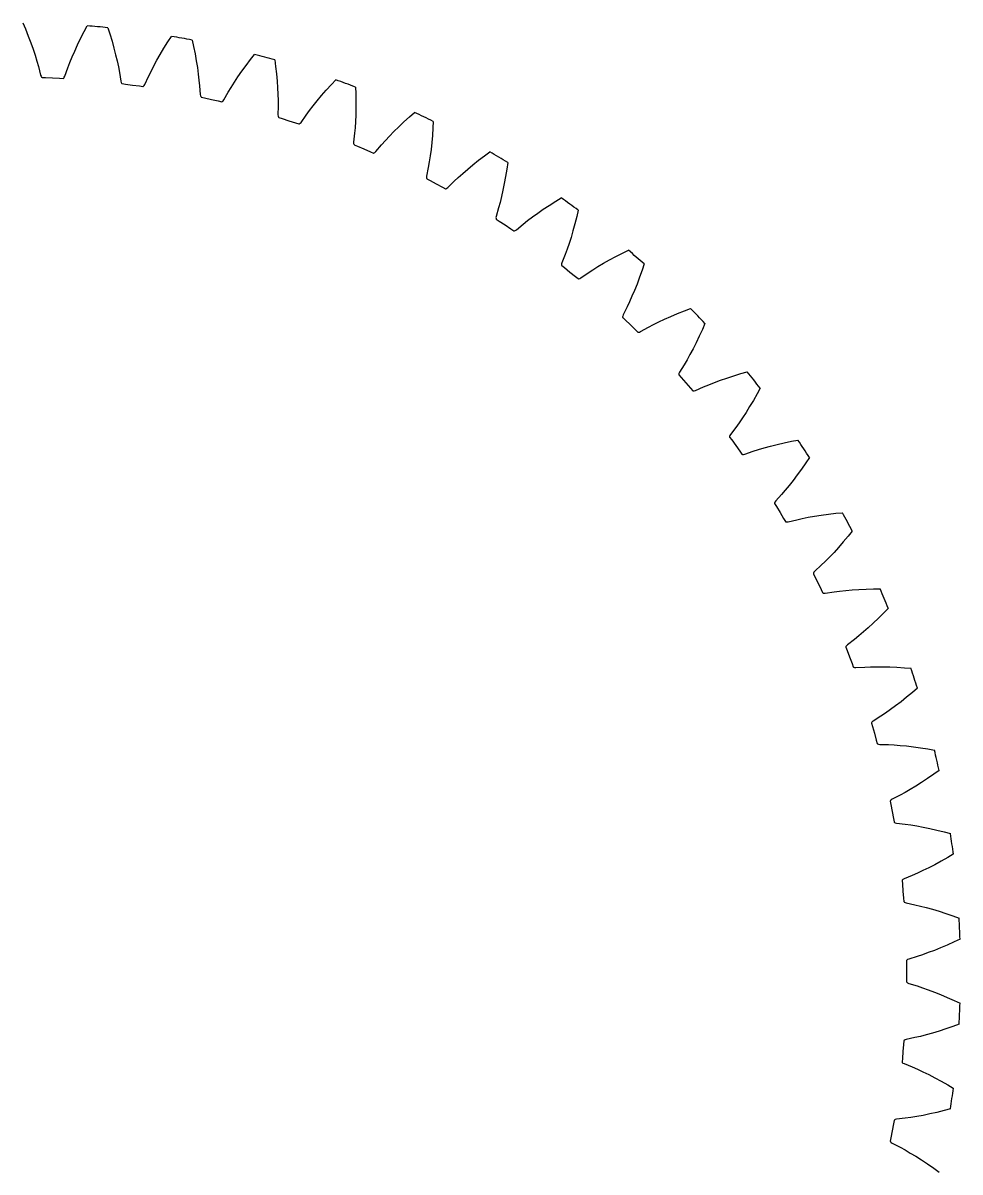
# Model space of a CAD drawing. Extents: x 19 to 91, y -36 to 36.
# Drawn here: x 55.4 to 90.98, y -7.62 to 36 of the extents above; entities that cross this region are included whole.
import ezdxf

# ---------------------------------------------------------------- set-up
doc = ezdxf.new("R2010")
doc.units = 0

msp = doc.modelspace()

# ---------------------------------------------------------------- linework, layer by layer
at = {"layer": 'layer0'}
for p, q in [((55.397, 35.998), (55.493, 35.77)), ((55.493, 35.77), (55.599, 35.503)), ((57.716, 35.67), (57.832, 35.888)), ((58.622, 35.817), (58.697, 35.582)), ((55.599, 35.503), (55.695, 35.248)), ((57.467, 35.168), (57.586, 35.414)), ((57.586, 35.414), (57.716, 35.67)), ((58.697, 35.582), (58.779, 35.307)), ((60.902, 35.283), (61.037, 35.49)), ((61.818, 35.349), (61.872, 35.107)), ((55.695, 35.248), (55.781, 35.005)), ((55.781, 35.005), (55.857, 34.772)), ((57.263, 34.709), (57.36, 34.934)), ((57.36, 34.934), (57.467, 35.168)), ((58.779, 35.307), (58.852, 35.044)), ((58.852, 35.044), (58.915, 34.794)), ((60.61, 34.806), (60.75, 35.04)), ((60.75, 35.04), (60.902, 35.283)), ((61.872, 35.107), (61.929, 34.826)), ((55.857, 34.772), (55.925, 34.551)), ((55.925, 34.551), (55.983, 34.345)), ((57.1, 34.295), (57.176, 34.495)), ((57.176, 34.495), (57.263, 34.709)), ((58.915, 34.794), (58.971, 34.555)), ((58.971, 34.555), (59.018, 34.329)), ((60.365, 34.366), (60.482, 34.582)), ((60.482, 34.582), (60.61, 34.806)), ((61.929, 34.826), (61.978, 34.557)), ((61.978, 34.557), (62.019, 34.303)), ((63.868, 34.383), (64.041, 34.612)), ((64.041, 34.612), (64.194, 34.806)), ((64.959, 34.595), (64.991, 34.35)), ((55.983, 34.345), (56.067, 34.019)), ((56.987, 33.978), (57.1, 34.295)), ((59.018, 34.329), (59.058, 34.119)), ((59.058, 34.119), (59.112, 33.787)), ((60.165, 33.969), (60.26, 34.161)), ((60.26, 34.161), (60.365, 34.366)), ((62.019, 34.303), (62.052, 34.06)), ((62.052, 34.06), (62.079, 33.831)), ((63.56, 33.951), (63.707, 34.163)), ((63.707, 34.163), (63.868, 34.383)), ((64.991, 34.35), (65.023, 34.065)), ((65.023, 34.065), (65.047, 33.793)), ((56.067, 34.019), (56.084, 33.975)), ((56.084, 33.975), (56.104, 33.945)), ((56.104, 33.945), (56.115, 33.937)), ((56.115, 33.937), (56.126, 33.932)), ((56.126, 33.932), (56.257, 33.927)), ((56.257, 33.927), (56.523, 33.916)), ((56.523, 33.916), (56.789, 33.903)), ((56.789, 33.903), (56.92, 33.896)), ((56.92, 33.896), (56.932, 33.9)), ((56.932, 33.9), (56.943, 33.908)), ((56.943, 33.908), (56.965, 33.935)), ((56.965, 33.935), (56.987, 33.978)), ((59.112, 33.787), (59.126, 33.741)), ((59.126, 33.741), (59.143, 33.71)), ((59.143, 33.71), (59.153, 33.7)), ((59.153, 33.7), (59.163, 33.695)), ((59.163, 33.695), (59.293, 33.678)), ((59.293, 33.678), (59.557, 33.643)), ((59.557, 33.643), (59.821, 33.606)), ((59.821, 33.606), (59.951, 33.588)), ((59.951, 33.588), (59.963, 33.59)), ((59.963, 33.59), (59.974, 33.597)), ((59.974, 33.597), (59.999, 33.622)), ((59.999, 33.622), (60.025, 33.663)), ((60.025, 33.663), (60.165, 33.969)), ((62.079, 33.831), (62.1, 33.618)), ((62.1, 33.618), (62.124, 33.282)), ((63.301, 33.552), (63.424, 33.747)), ((63.424, 33.747), (63.56, 33.951)), ((65.047, 33.793), (65.065, 33.536)), ((66.914, 33.45), (67.107, 33.662)), ((67.107, 33.662), (67.277, 33.842)), ((62.124, 33.282), (62.133, 33.235)), ((62.133, 33.235), (62.148, 33.203)), ((62.148, 33.203), (62.157, 33.192)), ((62.157, 33.192), (62.166, 33.186)), ((62.166, 33.186), (62.295, 33.157)), ((62.295, 33.157), (62.555, 33.099)), ((63.022, 33.077), (63.19, 33.369)), ((63.19, 33.369), (63.301, 33.552)), ((65.065, 33.536), (65.077, 33.291)), ((65.077, 33.291), (65.083, 33.06)), ((66.569, 33.047), (66.734, 33.245)), ((66.734, 33.245), (66.914, 33.45)), ((68.02, 33.563), (68.03, 33.316)), ((68.03, 33.316), (68.036, 33.029)), ((62.555, 33.099), (62.814, 33.039)), ((62.814, 33.039), (62.942, 33.009)), ((62.942, 33.009), (62.954, 33.01)), ((62.954, 33.01), (62.966, 33.016)), ((62.966, 33.016), (62.993, 33.039)), ((62.993, 33.039), (63.022, 33.077)), ((65.085, 32.846), (65.079, 32.51)), ((65.083, 33.06), (65.085, 32.846)), ((66.275, 32.673), (66.415, 32.856)), ((66.415, 32.856), (66.569, 33.047)), ((68.036, 32.756), (68.031, 32.498)), ((68.036, 33.029), (68.036, 32.756)), ((65.079, 32.51), (65.084, 32.462)), ((65.084, 32.462), (65.095, 32.428)), ((65.095, 32.428), (65.103, 32.417)), ((65.103, 32.417), (65.112, 32.41)), ((65.112, 32.41), (65.238, 32.37)), ((65.238, 32.37), (65.491, 32.288)), ((65.491, 32.288), (65.744, 32.205)), ((65.955, 32.225), (66.148, 32.5)), ((66.148, 32.5), (66.275, 32.673)), ((68.031, 32.498), (68.021, 32.253)), ((69.864, 32.247), (70.076, 32.441)), ((70.076, 32.441), (70.262, 32.605)), ((65.744, 32.205), (65.869, 32.164)), ((65.869, 32.164), (65.881, 32.165)), ((65.881, 32.165), (65.894, 32.169)), ((65.894, 32.169), (65.922, 32.189)), ((65.922, 32.189), (65.955, 32.225)), ((68.006, 32.023), (67.988, 31.81)), ((68.021, 32.253), (68.006, 32.023)), ((69.314, 31.7), (69.485, 31.877)), ((69.485, 31.877), (69.667, 32.059)), ((69.667, 32.059), (69.864, 32.247)), ((70.964, 32.014), (70.944, 31.727)), ((70.976, 32.261), (70.964, 32.014)), ((67.988, 31.81), (67.952, 31.475)), ((67.952, 31.475), (67.953, 31.427)), ((67.953, 31.427), (67.962, 31.393)), ((69.016, 31.37), (69.158, 31.531)), ((69.158, 31.531), (69.314, 31.7)), ((70.92, 31.456), (70.891, 31.199)), ((70.944, 31.727), (70.92, 31.456)), ((67.962, 31.393), (67.968, 31.381)), ((67.968, 31.381), (67.977, 31.373)), ((67.977, 31.373), (68.098, 31.322)), ((68.098, 31.322), (68.343, 31.218)), ((68.343, 31.218), (68.588, 31.112)), ((68.588, 31.112), (68.708, 31.06)), ((68.708, 31.06), (68.72, 31.06)), ((68.72, 31.06), (68.733, 31.063)), ((68.733, 31.063), (68.764, 31.081)), ((68.764, 31.081), (68.799, 31.113)), ((68.799, 31.113), (69.016, 31.37)), ((70.891, 31.199), (70.859, 30.956)), ((72.923, 30.959), (73.123, 31.106)), ((70.824, 30.728), (70.787, 30.517)), ((70.859, 30.956), (70.824, 30.728)), ((72.284, 30.45), (72.482, 30.615)), ((72.482, 30.615), (72.695, 30.785)), ((72.695, 30.785), (72.923, 30.959)), ((73.804, 30.699), (73.769, 30.454)), ((70.721, 30.188), (70.718, 30.139)), ((70.718, 30.139), (70.723, 30.105)), ((70.787, 30.517), (70.721, 30.188)), ((70.723, 30.105), (70.729, 30.092)), ((71.772, 29.988), (71.927, 30.135)), ((71.927, 30.135), (72.098, 30.289)), ((72.098, 30.289), (72.284, 30.45)), ((73.724, 30.17), (73.675, 29.902)), ((73.769, 30.454), (73.724, 30.17)), ((70.729, 30.092), (70.737, 30.083)), ((70.737, 30.083), (70.853, 30.022)), ((70.853, 30.022), (71.088, 29.896)), ((71.088, 29.896), (71.322, 29.769)), ((71.322, 29.769), (71.437, 29.706)), ((71.437, 29.706), (71.449, 29.705)), ((71.449, 29.705), (71.462, 29.707)), ((71.462, 29.707), (71.495, 29.722)), ((71.495, 29.722), (71.533, 29.751)), ((71.533, 29.751), (71.772, 29.988)), ((73.675, 29.902), (73.624, 29.649)), ((73.57, 29.41), (73.515, 29.186)), ((73.624, 29.649), (73.57, 29.41)), ((75.384, 29.075), (75.626, 29.228)), ((75.626, 29.228), (75.838, 29.356)), ((73.459, 28.979), (73.364, 28.657)), ((73.515, 29.186), (73.459, 28.979)), ((74.944, 28.778), (75.156, 28.925)), ((75.156, 28.925), (75.384, 29.075)), ((76.48, 28.89), (76.424, 28.649)), ((73.364, 28.657), (73.356, 28.609)), ((73.356, 28.609), (73.359, 28.574)), ((73.359, 28.574), (73.363, 28.561)), ((73.363, 28.561), (73.37, 28.552)), ((73.37, 28.552), (73.48, 28.48)), ((73.48, 28.48), (73.703, 28.334)), ((74.133, 28.149), (74.392, 28.364)), ((74.392, 28.364), (74.561, 28.496)), ((74.561, 28.496), (74.745, 28.635)), ((74.745, 28.635), (74.944, 28.778)), ((76.353, 28.371), (76.281, 28.108)), ((76.424, 28.649), (76.353, 28.371)), ((73.703, 28.334), (73.925, 28.186)), ((73.925, 28.186), (74.034, 28.113)), ((74.034, 28.113), (74.045, 28.111)), ((74.045, 28.111), (74.059, 28.112)), ((74.059, 28.112), (74.092, 28.123)), ((74.092, 28.123), (74.133, 28.149)), ((76.281, 28.108), (76.207, 27.86)), ((76.132, 27.627), (76.057, 27.409)), ((76.207, 27.86), (76.132, 27.627)), ((75.983, 27.208), (75.859, 26.895)), ((76.057, 27.409), (75.983, 27.208)), ((77.667, 27.002), (77.908, 27.131)), ((77.908, 27.131), (78.163, 27.262)), ((78.163, 27.262), (78.386, 27.37)), ((75.847, 26.849), (75.846, 26.813)), ((75.846, 26.813), (75.85, 26.8)), ((75.859, 26.895), (75.847, 26.849)), ((75.85, 26.8), (75.856, 26.79)), ((75.856, 26.79), (75.959, 26.709)), ((75.959, 26.709), (76.167, 26.543)), ((76.857, 26.511), (77.036, 26.628)), ((77.036, 26.628), (77.232, 26.75)), ((77.232, 26.75), (77.443, 26.875)), ((77.443, 26.875), (77.667, 27.002)), ((78.906, 26.613), (78.81, 26.342)), ((78.983, 26.848), (78.906, 26.613)), ((76.167, 26.543), (76.375, 26.376)), ((76.375, 26.376), (76.477, 26.294)), ((76.477, 26.294), (76.489, 26.29)), ((76.489, 26.29), (76.502, 26.29)), ((76.502, 26.29), (76.536, 26.299)), ((76.536, 26.299), (76.579, 26.321)), ((76.579, 26.321), (76.857, 26.511)), ((78.81, 26.342), (78.715, 26.087)), ((78.619, 25.847), (78.523, 25.621)), ((78.715, 26.087), (78.619, 25.847)), ((78.429, 25.411), (78.337, 25.218)), ((78.523, 25.621), (78.429, 25.411)), ((78.17, 24.872), (78.166, 24.837)), ((78.186, 24.917), (78.17, 24.872)), ((78.337, 25.218), (78.186, 24.917)), ((79.997, 24.861), (80.248, 24.968)), ((80.248, 24.968), (80.514, 25.075)), ((80.514, 25.075), (80.745, 25.163)), ((78.166, 24.837), (78.168, 24.823)), ((78.168, 24.823), (78.173, 24.813)), ((78.173, 24.813), (78.268, 24.722)), ((78.268, 24.722), (78.462, 24.539)), ((78.462, 24.539), (78.653, 24.354)), ((78.852, 24.28), (79.145, 24.445)), ((79.145, 24.445), (79.334, 24.545)), ((79.334, 24.545), (79.54, 24.649)), ((79.54, 24.649), (79.762, 24.755)), ((79.762, 24.755), (79.997, 24.861)), ((81.293, 24.59), (81.195, 24.363)), ((78.653, 24.354), (78.748, 24.263)), ((78.748, 24.263), (78.759, 24.258)), ((78.759, 24.258), (78.772, 24.257)), ((78.772, 24.257), (78.807, 24.262)), ((78.807, 24.262), (78.852, 24.28)), ((81.076, 24.102), (80.957, 23.856)), ((81.195, 24.363), (81.076, 24.102)), ((80.841, 23.626), (80.725, 23.41)), ((80.957, 23.856), (80.841, 23.626)), ((80.612, 23.209), (80.504, 23.024)), ((80.725, 23.41), (80.612, 23.209)), ((80.306, 22.695), (80.299, 22.66)), ((80.326, 22.739), (80.306, 22.695)), ((80.504, 23.024), (80.326, 22.739)), ((82.384, 22.605), (82.659, 22.687)), ((82.659, 22.687), (82.897, 22.754)), ((80.299, 22.66), (80.3, 22.647)), ((80.3, 22.647), (80.304, 22.635)), ((80.304, 22.635), (80.391, 22.537)), ((80.391, 22.537), (80.567, 22.337)), ((80.567, 22.337), (80.741, 22.136)), ((81.239, 22.182), (81.437, 22.265)), ((81.437, 22.265), (81.651, 22.35)), ((81.651, 22.35), (81.881, 22.436)), ((81.881, 22.436), (82.125, 22.52)), ((82.125, 22.52), (82.384, 22.605)), ((80.741, 22.136), (80.827, 22.036)), ((80.827, 22.036), (80.838, 22.031)), ((80.838, 22.031), (80.851, 22.028)), ((80.851, 22.028), (80.886, 22.031)), ((80.886, 22.031), (80.932, 22.045)), ((80.932, 22.045), (81.239, 22.182)), ((83.273, 21.917), (83.131, 21.667)), ((83.391, 22.134), (83.273, 21.917)), ((82.991, 21.433), (82.855, 21.215)), ((83.131, 21.667), (82.991, 21.433)), ((82.72, 21.01), (82.59, 20.819)), ((82.855, 21.215), (82.72, 21.01)), ((82.465, 20.645), (82.262, 20.377)), ((82.59, 20.819), (82.465, 20.645)), ((82.239, 20.335), (82.228, 20.301)), ((82.228, 20.301), (82.228, 20.288)), ((82.228, 20.288), (82.231, 20.276)), ((82.231, 20.276), (82.309, 20.17)), ((82.262, 20.377), (82.239, 20.335)), ((82.309, 20.17), (82.466, 19.955)), ((84.3, 20.059), (84.581, 20.117)), ((84.581, 20.117), (84.824, 20.162)), ((82.466, 19.955), (82.622, 19.739)), ((82.622, 19.739), (82.699, 19.633)), ((82.699, 19.633), (82.708, 19.626)), ((82.757, 19.622), (82.804, 19.631)), ((82.804, 19.631), (83.122, 19.741)), ((83.122, 19.741), (83.326, 19.806)), ((83.326, 19.806), (83.547, 19.871)), ((83.547, 19.871), (83.784, 19.936)), ((83.784, 19.936), (84.034, 19.998)), ((84.034, 19.998), (84.3, 20.059)), ((82.708, 19.626), (82.722, 19.622)), ((82.722, 19.622), (82.757, 19.622)), ((85.124, 19.294), (84.96, 19.059)), ((85.261, 19.5), (85.124, 19.294)), ((84.8, 18.838), (84.644, 18.632)), ((84.96, 19.059), (84.8, 18.838)), ((84.492, 18.44), (84.345, 18.262)), ((84.644, 18.632), (84.492, 18.44)), ((84.205, 18.1), (83.979, 17.851)), ((84.345, 18.262), (84.205, 18.1)), ((83.938, 17.779), (83.937, 17.765)), ((83.937, 17.765), (83.939, 17.754)), ((83.952, 17.811), (83.938, 17.779)), ((83.939, 17.754), (84.007, 17.641)), ((83.979, 17.851), (83.952, 17.811)), ((84.007, 17.641), (84.144, 17.413)), ((84.144, 17.413), (84.28, 17.184)), ((84.28, 17.184), (84.347, 17.071)), ((84.347, 17.071), (84.356, 17.063)), ((84.356, 17.063), (84.369, 17.058)), ((84.369, 17.058), (84.404, 17.054)), ((84.404, 17.054), (84.452, 17.06)), ((84.452, 17.06), (84.778, 17.141)), ((84.778, 17.141), (84.987, 17.187)), ((84.987, 17.187), (85.214, 17.232)), ((85.214, 17.232), (85.455, 17.275)), ((85.455, 17.275), (85.71, 17.315)), ((85.71, 17.315), (85.98, 17.352)), ((85.98, 17.352), (86.265, 17.384)), ((86.265, 17.384), (86.512, 17.407)), ((86.887, 16.709), (86.732, 16.516)), ((86.548, 16.296), (86.369, 16.091)), ((86.732, 16.516), (86.548, 16.296)), ((86.026, 15.722), (85.864, 15.558)), ((86.195, 15.9), (86.026, 15.722)), ((86.369, 16.091), (86.195, 15.9)), ((85.71, 15.409), (85.463, 15.181)), ((85.864, 15.558), (85.71, 15.409)), ((85.416, 15.113), (85.413, 15.1)), ((85.413, 15.1), (85.414, 15.088)), ((85.414, 15.088), (85.471, 14.97)), ((85.432, 15.144), (85.416, 15.113)), ((85.463, 15.181), (85.432, 15.144)), ((85.471, 14.97), (85.588, 14.73)), ((85.588, 14.73), (85.703, 14.49)), ((85.703, 14.49), (85.759, 14.371)), ((85.863, 14.351), (86.195, 14.402)), ((86.195, 14.402), (86.407, 14.43)), ((86.407, 14.43), (86.637, 14.454)), ((86.637, 14.454), (86.881, 14.476)), ((86.881, 14.476), (87.138, 14.493)), ((87.138, 14.493), (87.411, 14.505)), ((87.411, 14.505), (87.698, 14.512)), ((87.698, 14.512), (87.945, 14.513)), ((85.759, 14.371), (85.768, 14.363)), ((85.768, 14.363), (85.78, 14.357)), ((85.78, 14.357), (85.814, 14.35)), ((85.814, 14.35), (85.863, 14.351)), ((88.085, 13.605), (87.882, 13.403)), ((88.257, 13.783), (88.085, 13.605)), ((87.685, 13.214), (87.495, 13.04)), ((87.882, 13.403), (87.685, 13.214)), ((87.134, 12.729), (86.968, 12.595)), ((87.31, 12.878), (87.134, 12.729)), ((87.495, 13.04), (87.31, 12.878)), ((86.648, 12.326), (86.644, 12.313)), ((86.644, 12.313), (86.644, 12.301)), ((86.644, 12.301), (86.691, 12.178)), ((86.667, 12.356), (86.648, 12.326)), ((86.701, 12.39), (86.667, 12.356)), ((86.968, 12.595), (86.701, 12.39)), ((86.691, 12.178), (86.785, 11.929)), ((86.785, 11.929), (86.878, 11.68)), ((86.878, 11.68), (86.923, 11.556)), ((86.923, 11.556), (86.931, 11.547)), ((86.931, 11.547), (86.943, 11.54)), ((86.943, 11.54), (86.977, 11.53)), ((86.977, 11.53), (87.025, 11.527)), ((87.025, 11.527), (87.36, 11.548)), ((87.36, 11.548), (87.574, 11.556)), ((87.574, 11.556), (87.805, 11.56)), ((87.805, 11.56), (88.05, 11.56)), ((88.05, 11.56), (88.308, 11.553)), ((88.308, 11.553), (88.581, 11.541)), ((88.581, 11.541), (88.867, 11.522)), ((88.867, 11.522), (89.113, 11.501)), ((89.172, 10.585), (88.951, 10.401)), ((89.359, 10.747), (89.172, 10.585)), ((88.533, 10.074), (88.335, 9.93)), ((88.738, 10.231), (88.533, 10.074)), ((88.951, 10.401), (88.738, 10.231)), ((87.968, 9.678), (87.684, 9.498)), ((88.146, 9.797), (87.968, 9.678)), ((88.335, 9.93), (88.146, 9.797)), ((87.62, 9.427), (87.619, 9.415)), ((87.619, 9.415), (87.655, 9.288)), ((87.625, 9.439), (87.62, 9.427)), ((87.647, 9.467), (87.625, 9.439)), ((87.684, 9.498), (87.647, 9.467)), ((87.655, 9.288), (87.727, 9.032)), ((87.727, 9.032), (87.796, 8.775)), ((87.796, 8.775), (87.831, 8.648)), ((87.831, 8.648), (87.838, 8.639)), ((87.838, 8.639), (87.849, 8.63)), ((87.849, 8.63), (87.881, 8.617)), ((87.881, 8.617), (87.929, 8.61)), ((87.929, 8.61), (88.265, 8.601)), ((88.265, 8.601), (88.479, 8.59)), ((88.479, 8.59), (88.709, 8.573)), ((88.709, 8.573), (88.953, 8.55)), ((88.953, 8.55), (89.21, 8.521)), ((89.21, 8.521), (89.48, 8.484)), ((89.48, 8.484), (89.763, 8.44)), ((89.763, 8.44), (90.007, 8.397)), ((89.983, 7.479), (89.747, 7.316)), ((90.184, 7.624), (89.983, 7.479)), ((89.301, 7.028), (89.091, 6.902)), ((89.519, 7.166), (89.301, 7.028)), ((89.747, 7.316), (89.519, 7.166)), ((88.703, 6.684), (88.404, 6.53)), ((88.891, 6.787), (88.703, 6.684)), ((89.091, 6.902), (88.891, 6.787)), ((88.334, 6.465), (88.332, 6.453)), ((88.332, 6.453), (88.356, 6.324)), ((88.34, 6.477), (88.334, 6.465)), ((88.364, 6.503), (88.34, 6.477)), ((88.356, 6.324), (88.404, 6.062)), ((88.404, 6.53), (88.364, 6.503)), ((88.404, 6.062), (88.451, 5.8)), ((88.451, 5.8), (88.474, 5.67)), ((88.474, 5.67), (88.48, 5.66)), ((88.48, 5.66), (88.49, 5.651)), ((88.49, 5.651), (88.521, 5.635)), ((88.521, 5.635), (88.568, 5.623)), ((88.568, 5.623), (88.902, 5.584)), ((88.902, 5.584), (89.114, 5.554)), ((89.114, 5.554), (89.342, 5.517)), ((89.342, 5.517), (89.583, 5.473)), ((89.583, 5.473), (89.836, 5.42)), ((89.836, 5.42), (90.102, 5.36)), ((90.102, 5.36), (90.38, 5.29)), ((90.38, 5.29), (90.619, 5.225)), ((90.725, 4.439), (90.512, 4.313)), ((90.022, 4.043), (89.793, 3.925)), ((90.263, 4.172), (90.022, 4.043)), ((90.512, 4.313), (90.263, 4.172)), ((88.855, 3.51), (88.813, 3.486)), ((89.166, 3.636), (88.855, 3.51)), ((89.363, 3.722), (89.166, 3.636)), ((89.572, 3.818), (89.363, 3.722)), ((89.793, 3.925), (89.572, 3.818)), ((88.779, 3.451), (88.776, 3.439)), ((88.776, 3.439), (88.789, 3.308)), ((88.786, 3.462), (88.779, 3.451)), ((88.813, 3.486), (88.786, 3.462)), ((88.789, 3.308), (88.813, 3.043)), ((88.813, 3.043), (88.836, 2.778)), ((88.836, 2.778), (88.847, 2.647)), ((88.847, 2.647), (88.853, 2.636)), ((88.853, 2.636), (88.862, 2.626)), ((88.862, 2.626), (88.892, 2.608)), ((88.892, 2.608), (88.937, 2.592)), ((88.937, 2.592), (89.266, 2.523)), ((89.266, 2.523), (89.475, 2.474)), ((89.475, 2.474), (89.698, 2.416)), ((89.698, 2.416), (89.934, 2.35)), ((89.934, 2.35), (90.181, 2.276)), ((90.181, 2.276), (90.441, 2.192)), ((90.441, 2.192), (90.712, 2.097)), ((90.712, 2.097), (90.944, 2.011)), ((90.244, 0.887), (90.004, 0.79)), ((90.495, 0.994), (90.244, 0.887)), ((90.756, 1.113), (90.495, 0.994)), ((90.979, 1.219), (90.756, 1.113)), ((88.989, 0.441), (88.961, 0.42)), ((89.033, 0.461), (88.989, 0.441)), ((89.355, 0.559), (89.033, 0.461)), ((89.558, 0.626), (89.355, 0.559)), ((89.775, 0.704), (89.558, 0.626)), ((90.004, 0.79), (89.775, 0.704)), ((88.953, 0.409), (88.948, 0.398)), ((88.948, 0.398), (88.949, 0.266)), ((88.949, 0.266), (88.95, 0)), ((88.95, 0), (88.949, -0.266)), ((88.961, 0.42), (88.953, 0.409)), ((88.949, -0.266), (88.948, -0.398)), ((88.948, -0.398), (88.953, -0.409)), ((88.953, -0.409), (88.961, -0.42)), ((88.961, -0.42), (88.989, -0.441)), ((88.989, -0.441), (89.033, -0.461)), ((89.033, -0.461), (89.355, -0.559)), ((89.355, -0.559), (89.558, -0.626)), ((89.558, -0.626), (89.775, -0.704)), ((89.775, -0.704), (90.004, -0.79)), ((90.004, -0.79), (90.244, -0.887)), ((90.244, -0.887), (90.495, -0.994)), ((90.495, -0.994), (90.756, -1.113)), ((90.756, -1.113), (90.979, -1.219)), ((90.712, -2.097), (90.441, -2.192)), ((90.944, -2.011), (90.712, -2.097)), ((88.892, -2.608), (88.862, -2.626)), ((88.937, -2.592), (88.892, -2.608)), ((89.266, -2.523), (88.937, -2.592)), ((89.475, -2.474), (89.266, -2.523)), ((89.698, -2.416), (89.475, -2.474)), ((89.934, -2.35), (89.698, -2.416)), ((90.181, -2.276), (89.934, -2.35)), ((90.441, -2.192), (90.181, -2.276)), ((88.813, -3.043), (88.789, -3.308)), ((88.836, -2.778), (88.813, -3.043)), ((88.847, -2.647), (88.836, -2.778)), ((88.853, -2.636), (88.847, -2.647)), ((88.862, -2.626), (88.853, -2.636)), ((88.789, -3.308), (88.776, -3.439)), ((88.776, -3.439), (88.779, -3.451)), ((88.779, -3.451), (88.786, -3.462)), ((88.786, -3.462), (88.813, -3.486)), ((88.813, -3.486), (88.855, -3.51)), ((88.855, -3.51), (89.166, -3.636)), ((89.166, -3.636), (89.363, -3.722)), ((89.363, -3.722), (89.572, -3.818)), ((89.572, -3.818), (89.793, -3.925)), ((89.793, -3.925), (90.022, -4.043)), ((90.022, -4.043), (90.263, -4.172)), ((90.263, -4.172), (90.512, -4.313)), ((90.512, -4.313), (90.725, -4.439)), ((90.619, -5.225), (90.38, -5.29)), ((88.474, -5.67), (88.451, -5.8)), ((88.48, -5.66), (88.474, -5.67)), ((88.49, -5.651), (88.48, -5.66)), ((88.521, -5.635), (88.49, -5.651)), ((88.568, -5.623), (88.521, -5.635)), ((88.902, -5.584), (88.568, -5.623)), ((89.114, -5.554), (88.902, -5.584)), ((89.342, -5.517), (89.114, -5.554)), ((89.583, -5.473), (89.342, -5.517)), ((89.836, -5.42), (89.583, -5.473)), ((90.102, -5.36), (89.836, -5.42)), ((90.38, -5.29), (90.102, -5.36)), ((88.404, -6.062), (88.356, -6.324)), ((88.451, -5.8), (88.404, -6.062)), ((88.356, -6.324), (88.332, -6.453)), ((88.332, -6.453), (88.334, -6.465)), ((88.334, -6.465), (88.34, -6.477)), ((88.34, -6.477), (88.364, -6.503)), ((88.364, -6.503), (88.404, -6.53)), ((88.404, -6.53), (88.703, -6.684)), ((88.703, -6.684), (88.891, -6.787)), ((88.891, -6.787), (89.091, -6.902)), ((89.091, -6.902), (89.301, -7.028)), ((89.301, -7.028), (89.519, -7.166)), ((89.519, -7.166), (89.747, -7.316)), ((89.747, -7.316), (89.983, -7.479)), ((89.983, -7.479), (90.184, -7.624))]:
    msp.add_line(p, q, dxfattribs=at)
for start, end in [(84.226, 85.4883), (79.0831, 80.3455), (73.9403, 75.2026), (68.7974, 70.0598), (63.6545, 64.9169), (58.5117, 59.774), (53.3688, 54.6312), (48.226, 49.4883), (43.0831, 44.3455), (37.9402, 39.2026), (32.7974, 34.0598), (27.6545, 28.9169), (22.5117, 23.774), (17.3688, 18.6312), (12.226, 13.4883), (7.0831, 8.3455), (1.9402, 3.2026), (356.7974, 358.0597), (351.6545, 352.9169)]:
    msp.add_arc((55, 0), 36, start, end, dxfattribs=at)
at = {"layer": 'layer1'}
for p, q in [((55.397, 35.998), (55.493, 35.77)), ((55.493, 35.77), (55.599, 35.503)), ((57.716, 35.67), (57.832, 35.888)), ((58.622, 35.817), (58.697, 35.582)), ((55.599, 35.503), (55.695, 35.248)), ((57.467, 35.168), (57.586, 35.414)), ((57.586, 35.414), (57.716, 35.67)), ((58.697, 35.582), (58.779, 35.307)), ((60.902, 35.283), (61.037, 35.49)), ((61.818, 35.349), (61.872, 35.107)), ((55.695, 35.248), (55.781, 35.005)), ((55.781, 35.005), (55.857, 34.772)), ((57.263, 34.709), (57.36, 34.934)), ((57.36, 34.934), (57.467, 35.168)), ((58.779, 35.307), (58.852, 35.044)), ((58.852, 35.044), (58.915, 34.794)), ((60.61, 34.806), (60.75, 35.04)), ((60.75, 35.04), (60.902, 35.283)), ((61.872, 35.107), (61.929, 34.826)), ((55.857, 34.772), (55.925, 34.551)), ((55.925, 34.551), (55.983, 34.345)), ((57.1, 34.295), (57.176, 34.495)), ((57.176, 34.495), (57.263, 34.709)), ((58.915, 34.794), (58.971, 34.555)), ((58.971, 34.555), (59.018, 34.329)), ((60.365, 34.366), (60.482, 34.582)), ((60.482, 34.582), (60.61, 34.806)), ((61.929, 34.826), (61.978, 34.557)), ((61.978, 34.557), (62.019, 34.303)), ((63.868, 34.383), (64.041, 34.612)), ((64.041, 34.612), (64.194, 34.806)), ((64.959, 34.595), (64.991, 34.35)), ((55.983, 34.345), (56.067, 34.019)), ((56.987, 33.978), (57.1, 34.295)), ((59.018, 34.329), (59.058, 34.119)), ((59.058, 34.119), (59.112, 33.787)), ((60.165, 33.969), (60.26, 34.161)), ((60.26, 34.161), (60.365, 34.366)), ((62.019, 34.303), (62.052, 34.06)), ((62.052, 34.06), (62.079, 33.831)), ((63.56, 33.951), (63.707, 34.163)), ((63.707, 34.163), (63.868, 34.383)), ((64.991, 34.35), (65.023, 34.065)), ((65.023, 34.065), (65.047, 33.793)), ((56.067, 34.019), (56.084, 33.975)), ((56.084, 33.975), (56.104, 33.945)), ((56.104, 33.945), (56.115, 33.937)), ((56.115, 33.937), (56.126, 33.932)), ((56.126, 33.932), (56.257, 33.927)), ((56.257, 33.927), (56.523, 33.916)), ((56.523, 33.916), (56.789, 33.903)), ((56.789, 33.903), (56.92, 33.896)), ((56.92, 33.896), (56.932, 33.9)), ((56.932, 33.9), (56.943, 33.908)), ((56.943, 33.908), (56.965, 33.935)), ((56.965, 33.935), (56.987, 33.978)), ((59.112, 33.787), (59.126, 33.741)), ((59.126, 33.741), (59.143, 33.71)), ((59.143, 33.71), (59.153, 33.7)), ((59.153, 33.7), (59.163, 33.695)), ((59.163, 33.695), (59.293, 33.678)), ((59.293, 33.678), (59.557, 33.643)), ((59.557, 33.643), (59.821, 33.606)), ((59.821, 33.606), (59.951, 33.588)), ((59.951, 33.588), (59.963, 33.59)), ((59.963, 33.59), (59.974, 33.597)), ((59.974, 33.597), (59.999, 33.622)), ((59.999, 33.622), (60.025, 33.663)), ((60.025, 33.663), (60.165, 33.969)), ((62.079, 33.831), (62.1, 33.618)), ((62.1, 33.618), (62.124, 33.282)), ((63.301, 33.552), (63.424, 33.747)), ((63.424, 33.747), (63.56, 33.951)), ((65.047, 33.793), (65.065, 33.536)), ((66.914, 33.45), (67.107, 33.662)), ((67.107, 33.662), (67.277, 33.842)), ((62.124, 33.282), (62.133, 33.235)), ((62.133, 33.235), (62.148, 33.203)), ((62.148, 33.203), (62.157, 33.192)), ((62.157, 33.192), (62.166, 33.186)), ((62.166, 33.186), (62.295, 33.157)), ((62.295, 33.157), (62.555, 33.099)), ((63.022, 33.077), (63.19, 33.369)), ((63.19, 33.369), (63.301, 33.552)), ((65.065, 33.536), (65.077, 33.291)), ((65.077, 33.291), (65.083, 33.06)), ((66.569, 33.047), (66.734, 33.245)), ((66.734, 33.245), (66.914, 33.45)), ((68.02, 33.563), (68.03, 33.316)), ((68.03, 33.316), (68.036, 33.029)), ((62.555, 33.099), (62.814, 33.039)), ((62.814, 33.039), (62.942, 33.009)), ((62.942, 33.009), (62.954, 33.01)), ((62.954, 33.01), (62.966, 33.016)), ((62.966, 33.016), (62.993, 33.039)), ((62.993, 33.039), (63.022, 33.077)), ((65.085, 32.846), (65.079, 32.51)), ((65.083, 33.06), (65.085, 32.846)), ((66.275, 32.673), (66.415, 32.856)), ((66.415, 32.856), (66.569, 33.047)), ((68.036, 32.756), (68.031, 32.498)), ((68.036, 33.029), (68.036, 32.756)), ((65.079, 32.51), (65.084, 32.462)), ((65.084, 32.462), (65.095, 32.428)), ((65.095, 32.428), (65.103, 32.417)), ((65.103, 32.417), (65.112, 32.41)), ((65.112, 32.41), (65.238, 32.37)), ((65.238, 32.37), (65.491, 32.288)), ((65.491, 32.288), (65.744, 32.205)), ((65.955, 32.225), (66.148, 32.5)), ((66.148, 32.5), (66.275, 32.673)), ((68.031, 32.498), (68.021, 32.253)), ((69.864, 32.247), (70.076, 32.441)), ((70.076, 32.441), (70.262, 32.605)), ((65.744, 32.205), (65.869, 32.164)), ((65.869, 32.164), (65.881, 32.165)), ((65.881, 32.165), (65.894, 32.169)), ((65.894, 32.169), (65.922, 32.189)), ((65.922, 32.189), (65.955, 32.225)), ((68.006, 32.023), (67.988, 31.81)), ((68.021, 32.253), (68.006, 32.023)), ((69.314, 31.7), (69.485, 31.877)), ((69.485, 31.877), (69.667, 32.059)), ((69.667, 32.059), (69.864, 32.247)), ((70.964, 32.014), (70.944, 31.727)), ((70.976, 32.261), (70.964, 32.014)), ((67.988, 31.81), (67.952, 31.475)), ((67.952, 31.475), (67.953, 31.427)), ((67.953, 31.427), (67.962, 31.393)), ((69.016, 31.37), (69.158, 31.531)), ((69.158, 31.531), (69.314, 31.7)), ((70.92, 31.456), (70.891, 31.199)), ((70.944, 31.727), (70.92, 31.456)), ((67.962, 31.393), (67.968, 31.381)), ((67.968, 31.381), (67.977, 31.373)), ((67.977, 31.373), (68.098, 31.322)), ((68.098, 31.322), (68.343, 31.218)), ((68.343, 31.218), (68.588, 31.112)), ((68.588, 31.112), (68.708, 31.06)), ((68.708, 31.06), (68.72, 31.06)), ((68.72, 31.06), (68.733, 31.063)), ((68.733, 31.063), (68.764, 31.081)), ((68.764, 31.081), (68.799, 31.113)), ((68.799, 31.113), (69.016, 31.37)), ((70.891, 31.199), (70.859, 30.956)), ((72.923, 30.959), (73.123, 31.106)), ((70.824, 30.728), (70.787, 30.517)), ((70.859, 30.956), (70.824, 30.728)), ((72.284, 30.45), (72.482, 30.615)), ((72.482, 30.615), (72.695, 30.785)), ((72.695, 30.785), (72.923, 30.959)), ((73.804, 30.699), (73.769, 30.454)), ((70.721, 30.188), (70.718, 30.139)), ((70.718, 30.139), (70.723, 30.105)), ((70.787, 30.517), (70.721, 30.188)), ((70.723, 30.105), (70.729, 30.092)), ((71.772, 29.988), (71.927, 30.135)), ((71.927, 30.135), (72.098, 30.289)), ((72.098, 30.289), (72.284, 30.45)), ((73.724, 30.17), (73.675, 29.902)), ((73.769, 30.454), (73.724, 30.17)), ((70.729, 30.092), (70.737, 30.083)), ((70.737, 30.083), (70.853, 30.022)), ((70.853, 30.022), (71.088, 29.896)), ((71.088, 29.896), (71.322, 29.769)), ((71.322, 29.769), (71.437, 29.706)), ((71.437, 29.706), (71.449, 29.705)), ((71.449, 29.705), (71.462, 29.707)), ((71.462, 29.707), (71.495, 29.722)), ((71.495, 29.722), (71.533, 29.751)), ((71.533, 29.751), (71.772, 29.988)), ((73.675, 29.902), (73.624, 29.649)), ((73.57, 29.41), (73.515, 29.186)), ((73.624, 29.649), (73.57, 29.41)), ((75.384, 29.075), (75.626, 29.228)), ((75.626, 29.228), (75.838, 29.356)), ((73.459, 28.979), (73.364, 28.657)), ((73.515, 29.186), (73.459, 28.979)), ((74.944, 28.778), (75.156, 28.925)), ((75.156, 28.925), (75.384, 29.075)), ((76.48, 28.89), (76.424, 28.649)), ((73.364, 28.657), (73.356, 28.609)), ((73.356, 28.609), (73.359, 28.574)), ((73.359, 28.574), (73.363, 28.561)), ((73.363, 28.561), (73.37, 28.552)), ((73.37, 28.552), (73.48, 28.48)), ((73.48, 28.48), (73.703, 28.334)), ((74.133, 28.149), (74.392, 28.364)), ((74.392, 28.364), (74.561, 28.496)), ((74.561, 28.496), (74.745, 28.635)), ((74.745, 28.635), (74.944, 28.778)), ((76.353, 28.371), (76.281, 28.108)), ((76.424, 28.649), (76.353, 28.371)), ((73.703, 28.334), (73.925, 28.186)), ((73.925, 28.186), (74.034, 28.113)), ((74.034, 28.113), (74.045, 28.111)), ((74.045, 28.111), (74.059, 28.112)), ((74.059, 28.112), (74.092, 28.123)), ((74.092, 28.123), (74.133, 28.149)), ((76.281, 28.108), (76.207, 27.86)), ((76.132, 27.627), (76.057, 27.409)), ((76.207, 27.86), (76.132, 27.627)), ((75.983, 27.208), (75.859, 26.895)), ((76.057, 27.409), (75.983, 27.208)), ((77.667, 27.002), (77.908, 27.131)), ((77.908, 27.131), (78.163, 27.262)), ((78.163, 27.262), (78.386, 27.37)), ((75.847, 26.849), (75.846, 26.813)), ((75.846, 26.813), (75.85, 26.8)), ((75.859, 26.895), (75.847, 26.849)), ((75.85, 26.8), (75.856, 26.79)), ((75.856, 26.79), (75.959, 26.709)), ((75.959, 26.709), (76.167, 26.543)), ((76.857, 26.511), (77.036, 26.628)), ((77.036, 26.628), (77.232, 26.75)), ((77.232, 26.75), (77.443, 26.875)), ((77.443, 26.875), (77.667, 27.002)), ((78.906, 26.613), (78.81, 26.342)), ((78.983, 26.848), (78.906, 26.613)), ((76.167, 26.543), (76.375, 26.376)), ((76.375, 26.376), (76.477, 26.294)), ((76.477, 26.294), (76.489, 26.29)), ((76.489, 26.29), (76.502, 26.29)), ((76.502, 26.29), (76.536, 26.299)), ((76.536, 26.299), (76.579, 26.321)), ((76.579, 26.321), (76.857, 26.511)), ((78.81, 26.342), (78.715, 26.087)), ((78.619, 25.847), (78.523, 25.621)), ((78.715, 26.087), (78.619, 25.847)), ((78.429, 25.411), (78.337, 25.218)), ((78.523, 25.621), (78.429, 25.411)), ((78.17, 24.872), (78.166, 24.837)), ((78.186, 24.917), (78.17, 24.872)), ((78.337, 25.218), (78.186, 24.917)), ((79.997, 24.861), (80.248, 24.968)), ((80.248, 24.968), (80.514, 25.075)), ((80.514, 25.075), (80.745, 25.163)), ((78.166, 24.837), (78.168, 24.823)), ((78.168, 24.823), (78.173, 24.813)), ((78.173, 24.813), (78.268, 24.722)), ((78.268, 24.722), (78.462, 24.539)), ((78.462, 24.539), (78.653, 24.354)), ((78.852, 24.28), (79.145, 24.445)), ((79.145, 24.445), (79.334, 24.545)), ((79.334, 24.545), (79.54, 24.649)), ((79.54, 24.649), (79.762, 24.755)), ((79.762, 24.755), (79.997, 24.861)), ((81.293, 24.59), (81.195, 24.363)), ((78.653, 24.354), (78.748, 24.263)), ((78.748, 24.263), (78.759, 24.258)), ((78.759, 24.258), (78.772, 24.257)), ((78.772, 24.257), (78.807, 24.262)), ((78.807, 24.262), (78.852, 24.28)), ((81.076, 24.102), (80.957, 23.856)), ((81.195, 24.363), (81.076, 24.102)), ((80.841, 23.626), (80.725, 23.41)), ((80.957, 23.856), (80.841, 23.626)), ((80.612, 23.209), (80.504, 23.024)), ((80.725, 23.41), (80.612, 23.209)), ((80.306, 22.695), (80.299, 22.66)), ((80.326, 22.739), (80.306, 22.695)), ((80.504, 23.024), (80.326, 22.739)), ((82.384, 22.605), (82.659, 22.687)), ((82.659, 22.687), (82.897, 22.754)), ((80.299, 22.66), (80.3, 22.647)), ((80.3, 22.647), (80.304, 22.635)), ((80.304, 22.635), (80.391, 22.537)), ((80.391, 22.537), (80.567, 22.337)), ((80.567, 22.337), (80.741, 22.136)), ((81.239, 22.182), (81.437, 22.265)), ((81.437, 22.265), (81.651, 22.35)), ((81.651, 22.35), (81.881, 22.436)), ((81.881, 22.436), (82.125, 22.52)), ((82.125, 22.52), (82.384, 22.605)), ((80.741, 22.136), (80.827, 22.036)), ((80.827, 22.036), (80.838, 22.031)), ((80.838, 22.031), (80.851, 22.028)), ((80.851, 22.028), (80.886, 22.031)), ((80.886, 22.031), (80.932, 22.045)), ((80.932, 22.045), (81.239, 22.182)), ((83.273, 21.917), (83.131, 21.667)), ((83.391, 22.134), (83.273, 21.917)), ((82.991, 21.433), (82.855, 21.215)), ((83.131, 21.667), (82.991, 21.433)), ((82.72, 21.01), (82.59, 20.819)), ((82.855, 21.215), (82.72, 21.01)), ((82.465, 20.645), (82.262, 20.377)), ((82.59, 20.819), (82.465, 20.645)), ((82.239, 20.335), (82.228, 20.301)), ((82.228, 20.301), (82.228, 20.288)), ((82.228, 20.288), (82.231, 20.276)), ((82.231, 20.276), (82.309, 20.17)), ((82.262, 20.377), (82.239, 20.335)), ((82.309, 20.17), (82.466, 19.955)), ((84.3, 20.059), (84.581, 20.117)), ((84.581, 20.117), (84.824, 20.162)), ((82.466, 19.955), (82.622, 19.739)), ((82.622, 19.739), (82.699, 19.633)), ((82.699, 19.633), (82.708, 19.626)), ((82.757, 19.622), (82.804, 19.631)), ((82.804, 19.631), (83.122, 19.741)), ((83.122, 19.741), (83.326, 19.806)), ((83.326, 19.806), (83.547, 19.871)), ((83.547, 19.871), (83.784, 19.936)), ((83.784, 19.936), (84.034, 19.998)), ((84.034, 19.998), (84.3, 20.059)), ((82.708, 19.626), (82.722, 19.622)), ((82.722, 19.622), (82.757, 19.622)), ((85.124, 19.294), (84.96, 19.059)), ((85.261, 19.5), (85.124, 19.294)), ((84.8, 18.838), (84.644, 18.632)), ((84.96, 19.059), (84.8, 18.838)), ((84.492, 18.44), (84.345, 18.262)), ((84.644, 18.632), (84.492, 18.44)), ((84.205, 18.1), (83.979, 17.851)), ((84.345, 18.262), (84.205, 18.1)), ((83.938, 17.779), (83.937, 17.765)), ((83.937, 17.765), (83.939, 17.754)), ((83.952, 17.811), (83.938, 17.779)), ((83.939, 17.754), (84.007, 17.641)), ((83.979, 17.851), (83.952, 17.811)), ((84.007, 17.641), (84.144, 17.413)), ((84.144, 17.413), (84.28, 17.184)), ((84.28, 17.184), (84.347, 17.071)), ((84.347, 17.071), (84.356, 17.063)), ((84.356, 17.063), (84.369, 17.058)), ((84.369, 17.058), (84.404, 17.054)), ((84.404, 17.054), (84.452, 17.06)), ((84.452, 17.06), (84.778, 17.141)), ((84.778, 17.141), (84.987, 17.187)), ((84.987, 17.187), (85.214, 17.232)), ((85.214, 17.232), (85.455, 17.275)), ((85.455, 17.275), (85.71, 17.315)), ((85.71, 17.315), (85.98, 17.352)), ((85.98, 17.352), (86.265, 17.384)), ((86.265, 17.384), (86.512, 17.407)), ((86.887, 16.709), (86.732, 16.516)), ((86.548, 16.296), (86.369, 16.091)), ((86.732, 16.516), (86.548, 16.296)), ((86.026, 15.722), (85.864, 15.558)), ((86.195, 15.9), (86.026, 15.722)), ((86.369, 16.091), (86.195, 15.9)), ((85.71, 15.409), (85.463, 15.181)), ((85.864, 15.558), (85.71, 15.409)), ((85.416, 15.113), (85.413, 15.1)), ((85.413, 15.1), (85.414, 15.088)), ((85.414, 15.088), (85.471, 14.97)), ((85.432, 15.144), (85.416, 15.113)), ((85.463, 15.181), (85.432, 15.144)), ((85.471, 14.97), (85.588, 14.73)), ((85.588, 14.73), (85.703, 14.49)), ((85.703, 14.49), (85.759, 14.371)), ((85.863, 14.351), (86.195, 14.402)), ((86.195, 14.402), (86.407, 14.43)), ((86.407, 14.43), (86.637, 14.454)), ((86.637, 14.454), (86.881, 14.476)), ((86.881, 14.476), (87.138, 14.493)), ((87.138, 14.493), (87.411, 14.505)), ((87.411, 14.505), (87.698, 14.512)), ((87.698, 14.512), (87.945, 14.513)), ((85.759, 14.371), (85.768, 14.363)), ((85.768, 14.363), (85.78, 14.357)), ((85.78, 14.357), (85.814, 14.35)), ((85.814, 14.35), (85.863, 14.351)), ((88.085, 13.605), (87.882, 13.403)), ((88.257, 13.783), (88.085, 13.605)), ((87.685, 13.214), (87.495, 13.04)), ((87.882, 13.403), (87.685, 13.214)), ((87.134, 12.729), (86.968, 12.595)), ((87.31, 12.878), (87.134, 12.729)), ((87.495, 13.04), (87.31, 12.878)), ((86.648, 12.326), (86.644, 12.313)), ((86.644, 12.313), (86.644, 12.301)), ((86.644, 12.301), (86.691, 12.178)), ((86.667, 12.356), (86.648, 12.326)), ((86.701, 12.39), (86.667, 12.356)), ((86.968, 12.595), (86.701, 12.39)), ((86.691, 12.178), (86.785, 11.929)), ((86.785, 11.929), (86.878, 11.68)), ((86.878, 11.68), (86.923, 11.556)), ((86.923, 11.556), (86.931, 11.547)), ((86.931, 11.547), (86.943, 11.54)), ((86.943, 11.54), (86.977, 11.53)), ((86.977, 11.53), (87.025, 11.527)), ((87.025, 11.527), (87.36, 11.548)), ((87.36, 11.548), (87.574, 11.556)), ((87.574, 11.556), (87.805, 11.56)), ((87.805, 11.56), (88.05, 11.56)), ((88.05, 11.56), (88.308, 11.553)), ((88.308, 11.553), (88.581, 11.541)), ((88.581, 11.541), (88.867, 11.522)), ((88.867, 11.522), (89.113, 11.501)), ((89.172, 10.585), (88.951, 10.401)), ((89.359, 10.747), (89.172, 10.585)), ((88.533, 10.074), (88.335, 9.93)), ((88.738, 10.231), (88.533, 10.074)), ((88.951, 10.401), (88.738, 10.231)), ((87.968, 9.678), (87.684, 9.498)), ((88.146, 9.797), (87.968, 9.678)), ((88.335, 9.93), (88.146, 9.797)), ((87.62, 9.427), (87.619, 9.415)), ((87.619, 9.415), (87.655, 9.288)), ((87.625, 9.439), (87.62, 9.427)), ((87.647, 9.467), (87.625, 9.439)), ((87.684, 9.498), (87.647, 9.467)), ((87.655, 9.288), (87.727, 9.032)), ((87.727, 9.032), (87.796, 8.775)), ((87.796, 8.775), (87.831, 8.648)), ((87.831, 8.648), (87.838, 8.639)), ((87.838, 8.639), (87.849, 8.63)), ((87.849, 8.63), (87.881, 8.617)), ((87.881, 8.617), (87.929, 8.61)), ((87.929, 8.61), (88.265, 8.601)), ((88.265, 8.601), (88.479, 8.59)), ((88.479, 8.59), (88.709, 8.573)), ((88.709, 8.573), (88.953, 8.55)), ((88.953, 8.55), (89.21, 8.521)), ((89.21, 8.521), (89.48, 8.484)), ((89.48, 8.484), (89.763, 8.44)), ((89.763, 8.44), (90.007, 8.397)), ((89.983, 7.479), (89.747, 7.316)), ((90.184, 7.624), (89.983, 7.479)), ((89.301, 7.028), (89.091, 6.902)), ((89.519, 7.166), (89.301, 7.028)), ((89.747, 7.316), (89.519, 7.166)), ((88.703, 6.684), (88.404, 6.53)), ((88.891, 6.787), (88.703, 6.684)), ((89.091, 6.902), (88.891, 6.787)), ((88.334, 6.465), (88.332, 6.453)), ((88.332, 6.453), (88.356, 6.324)), ((88.34, 6.477), (88.334, 6.465)), ((88.364, 6.503), (88.34, 6.477)), ((88.356, 6.324), (88.404, 6.062)), ((88.404, 6.53), (88.364, 6.503)), ((88.404, 6.062), (88.451, 5.8)), ((88.451, 5.8), (88.474, 5.67)), ((88.474, 5.67), (88.48, 5.66)), ((88.48, 5.66), (88.49, 5.651)), ((88.49, 5.651), (88.521, 5.635)), ((88.521, 5.635), (88.568, 5.623)), ((88.568, 5.623), (88.902, 5.584)), ((88.902, 5.584), (89.114, 5.554)), ((89.114, 5.554), (89.342, 5.517)), ((89.342, 5.517), (89.583, 5.473)), ((89.583, 5.473), (89.836, 5.42)), ((89.836, 5.42), (90.102, 5.36)), ((90.102, 5.36), (90.38, 5.29)), ((90.38, 5.29), (90.619, 5.225)), ((90.725, 4.439), (90.512, 4.313)), ((90.022, 4.043), (89.793, 3.925)), ((90.263, 4.172), (90.022, 4.043)), ((90.512, 4.313), (90.263, 4.172)), ((88.855, 3.51), (88.813, 3.486)), ((89.166, 3.636), (88.855, 3.51)), ((89.363, 3.722), (89.166, 3.636)), ((89.572, 3.818), (89.363, 3.722)), ((89.793, 3.925), (89.572, 3.818)), ((88.779, 3.451), (88.776, 3.439)), ((88.776, 3.439), (88.789, 3.308)), ((88.786, 3.462), (88.779, 3.451)), ((88.813, 3.486), (88.786, 3.462)), ((88.789, 3.308), (88.813, 3.043)), ((88.813, 3.043), (88.836, 2.778)), ((88.836, 2.778), (88.847, 2.647)), ((88.847, 2.647), (88.853, 2.636)), ((88.853, 2.636), (88.862, 2.626)), ((88.862, 2.626), (88.892, 2.608)), ((88.892, 2.608), (88.937, 2.592)), ((88.937, 2.592), (89.266, 2.523)), ((89.266, 2.523), (89.475, 2.474)), ((89.475, 2.474), (89.698, 2.416)), ((89.698, 2.416), (89.934, 2.35)), ((89.934, 2.35), (90.181, 2.276)), ((90.181, 2.276), (90.441, 2.192)), ((90.441, 2.192), (90.712, 2.097)), ((90.712, 2.097), (90.944, 2.011)), ((90.244, 0.887), (90.004, 0.79)), ((90.495, 0.994), (90.244, 0.887)), ((90.756, 1.113), (90.495, 0.994)), ((90.979, 1.219), (90.756, 1.113)), ((88.989, 0.441), (88.961, 0.42)), ((89.033, 0.461), (88.989, 0.441)), ((89.355, 0.559), (89.033, 0.461)), ((89.558, 0.626), (89.355, 0.559)), ((89.775, 0.704), (89.558, 0.626)), ((90.004, 0.79), (89.775, 0.704)), ((88.953, 0.409), (88.948, 0.398)), ((88.948, 0.398), (88.949, 0.266)), ((88.949, 0.266), (88.95, 0)), ((88.95, 0), (88.949, -0.266)), ((88.961, 0.42), (88.953, 0.409)), ((88.949, -0.266), (88.948, -0.398)), ((88.948, -0.398), (88.953, -0.409)), ((88.953, -0.409), (88.961, -0.42)), ((88.961, -0.42), (88.989, -0.441)), ((88.989, -0.441), (89.033, -0.461)), ((89.033, -0.461), (89.355, -0.559)), ((89.355, -0.559), (89.558, -0.626)), ((89.558, -0.626), (89.775, -0.704)), ((89.775, -0.704), (90.004, -0.79)), ((90.004, -0.79), (90.244, -0.887)), ((90.244, -0.887), (90.495, -0.994)), ((90.495, -0.994), (90.756, -1.113)), ((90.756, -1.113), (90.979, -1.219)), ((90.712, -2.097), (90.441, -2.192)), ((90.944, -2.011), (90.712, -2.097)), ((88.892, -2.608), (88.862, -2.626)), ((88.937, -2.592), (88.892, -2.608)), ((89.266, -2.523), (88.937, -2.592)), ((89.475, -2.474), (89.266, -2.523)), ((89.698, -2.416), (89.475, -2.474)), ((89.934, -2.35), (89.698, -2.416)), ((90.181, -2.276), (89.934, -2.35)), ((90.441, -2.192), (90.181, -2.276)), ((88.813, -3.043), (88.789, -3.308)), ((88.836, -2.778), (88.813, -3.043)), ((88.847, -2.647), (88.836, -2.778)), ((88.853, -2.636), (88.847, -2.647)), ((88.862, -2.626), (88.853, -2.636)), ((88.789, -3.308), (88.776, -3.439)), ((88.776, -3.439), (88.779, -3.451)), ((88.779, -3.451), (88.786, -3.462)), ((88.786, -3.462), (88.813, -3.486)), ((88.813, -3.486), (88.855, -3.51)), ((88.855, -3.51), (89.166, -3.636)), ((89.166, -3.636), (89.363, -3.722)), ((89.363, -3.722), (89.572, -3.818)), ((89.572, -3.818), (89.793, -3.925)), ((89.793, -3.925), (90.022, -4.043)), ((90.022, -4.043), (90.263, -4.172)), ((90.263, -4.172), (90.512, -4.313)), ((90.512, -4.313), (90.725, -4.439)), ((90.619, -5.225), (90.38, -5.29)), ((88.474, -5.67), (88.451, -5.8)), ((88.48, -5.66), (88.474, -5.67)), ((88.49, -5.651), (88.48, -5.66)), ((88.521, -5.635), (88.49, -5.651)), ((88.568, -5.623), (88.521, -5.635)), ((88.902, -5.584), (88.568, -5.623)), ((89.114, -5.554), (88.902, -5.584)), ((89.342, -5.517), (89.114, -5.554)), ((89.583, -5.473), (89.342, -5.517)), ((89.836, -5.42), (89.583, -5.473)), ((90.102, -5.36), (89.836, -5.42)), ((90.38, -5.29), (90.102, -5.36)), ((88.404, -6.062), (88.356, -6.324)), ((88.451, -5.8), (88.404, -6.062)), ((88.356, -6.324), (88.332, -6.453)), ((88.332, -6.453), (88.334, -6.465)), ((88.334, -6.465), (88.34, -6.477)), ((88.34, -6.477), (88.364, -6.503)), ((88.364, -6.503), (88.404, -6.53)), ((88.404, -6.53), (88.703, -6.684)), ((88.703, -6.684), (88.891, -6.787)), ((88.891, -6.787), (89.091, -6.902)), ((89.091, -6.902), (89.301, -7.028)), ((89.301, -7.028), (89.519, -7.166)), ((89.519, -7.166), (89.747, -7.316)), ((89.747, -7.316), (89.983, -7.479)), ((89.983, -7.479), (90.184, -7.624))]:
    msp.add_line(p, q, dxfattribs=at)
for start, end in [(84.226, 85.4883), (79.0831, 80.3455), (73.9403, 75.2026), (68.7974, 70.0598), (63.6545, 64.9169), (58.5117, 59.774), (53.3688, 54.6312), (48.226, 49.4883), (43.0831, 44.3455), (37.9402, 39.2026), (32.7974, 34.0598), (27.6545, 28.9169), (22.5117, 23.774), (17.3688, 18.6312), (12.226, 13.4883), (7.0831, 8.3455), (1.9402, 3.2026), (356.7974, 358.0597), (351.6545, 352.9169)]:
    msp.add_arc((55, 0), 36, start, end, dxfattribs=at)

doc.saveas('drawing.dxf')
